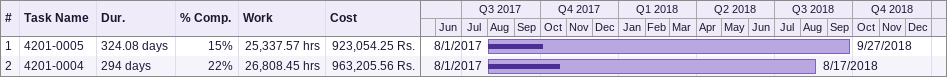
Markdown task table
| ID | Task | Duration | Start | Finish | % complete | Work (h) | Cost (Rs.) |
|---|---|---|---|---|---|---|---|
| 1 | 4201-0005 | 324.08d | 2017-08-01 | 2018-09-27 | 15 | 25337.57 | 923054.25 |
| 2 | 4201-0004 | 294d | 2017-08-01 | 2018-08-17 | 22 | 26808.45 | 963205.56 |
